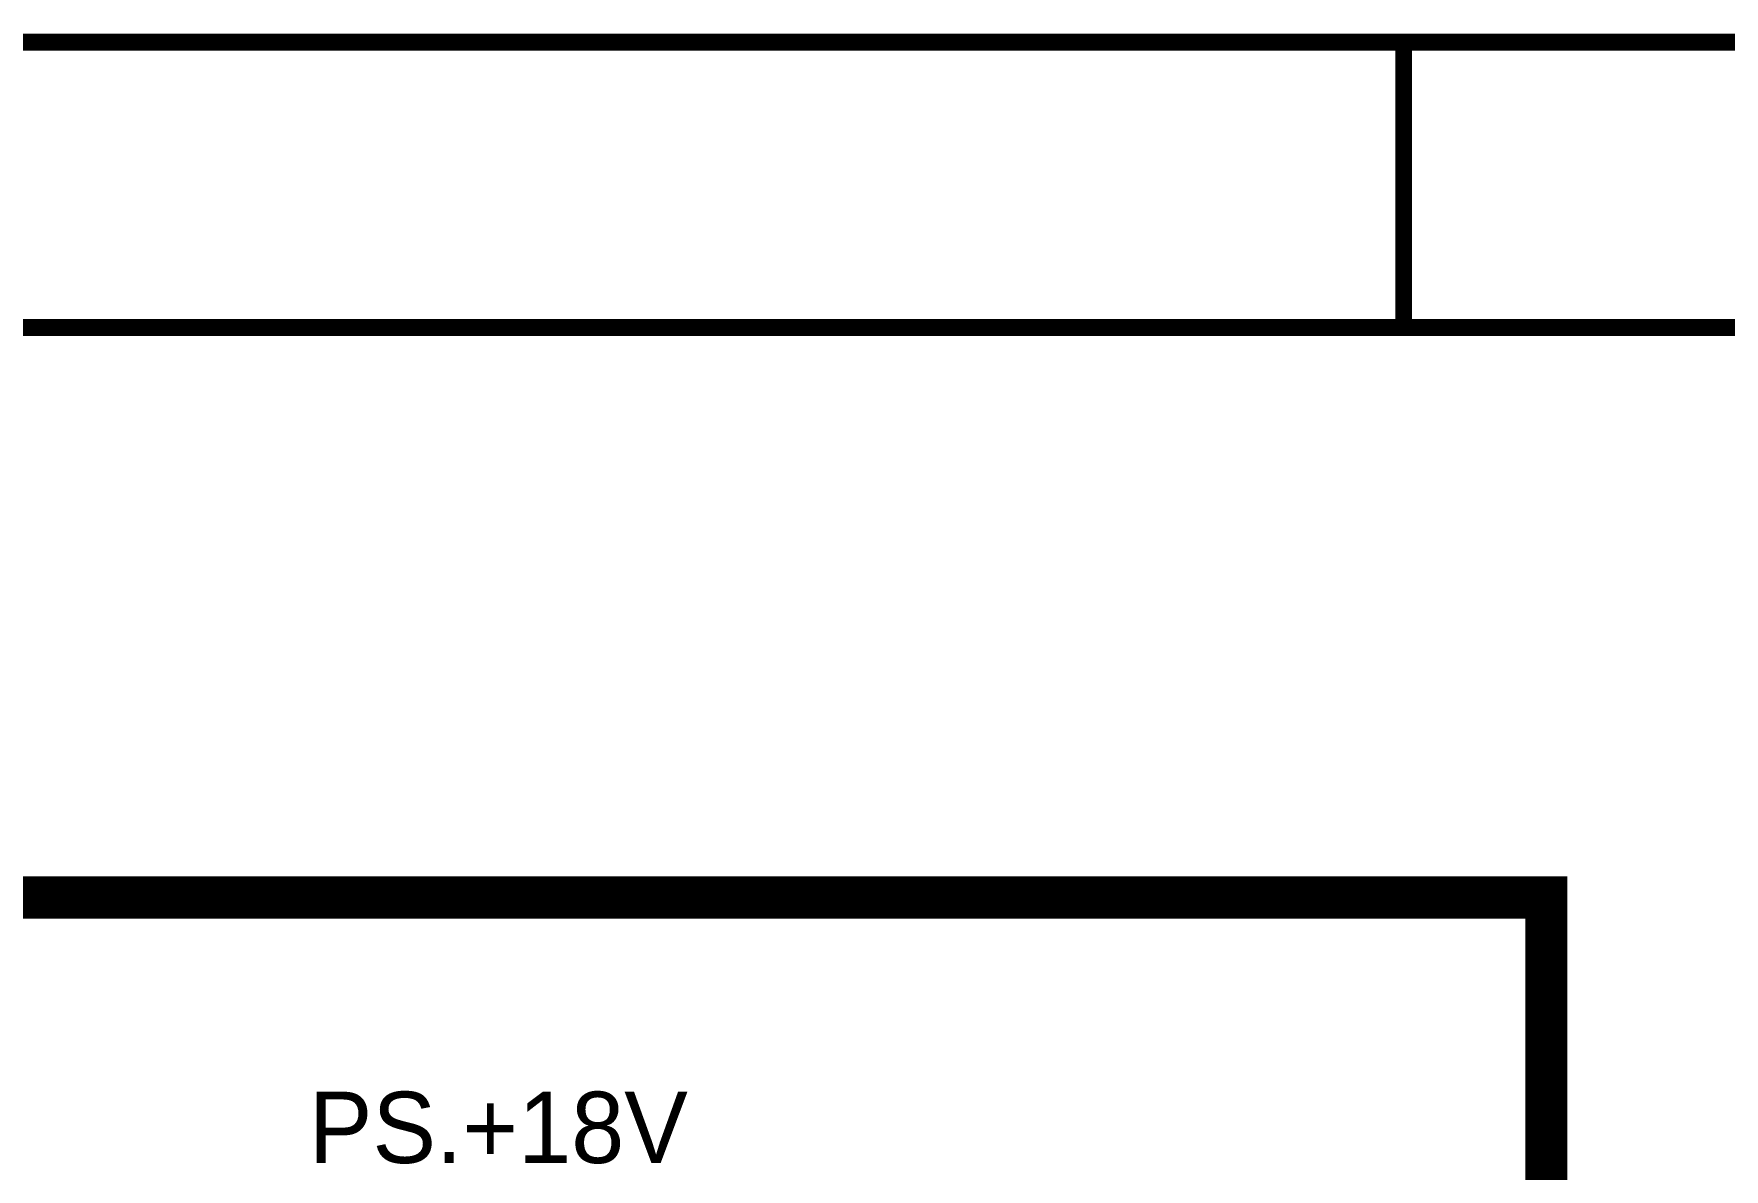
# Model space of a CAD drawing. Header units: inches. Extents: x 0 to 11, y 0 to 8.5.
# Drawn here: x 4.539 to 5.725, y 7.709 to 8.506 of the extents above; entities that cross this region are included whole.
import ezdxf

# ---------------------------------------------------------------- set-up
doc = ezdxf.new("R2010")
doc.units = ezdxf.units.IN
doc.header["$MEASUREMENT"] = 0
doc.layers.add('Sheet', color=255, linetype='Continuous')

msp = doc.modelspace()

# ---------------------------------------------------------------- linework, layer by layer
at = {"layer": 'Sheet'}
for points, const_width in [([(0.0013, 8.5), (10.9991, 8.5), (10.9991, 0), (0.0013, 0), (0.0013, 8.5)], 0.0118), ([(0.0013, 8.5), (0.0013, 0), (10.9991, 0), (10.9991, 8.5), (0.0013, 8.5), (0.0013, 8.5)], 0.0039), ([(0.201, 8.2998), (10.799, 8.2998), (10.799, 0.1997), (0.201, 0.1997), (0.201, 8.2998)], 0.0118), ([(0.201, 8.2998), (0.201, 0.1997), (10.799, 0.1997), (10.799, 8.2998), (0.201, 8.2998), (0.201, 8.2998)], 0.0039), ([(0.6013, 7.8999), (5.6001, 7.8999), (5.6001, 6.2999), (0.6013, 6.2999), (0.6013, 7.8999)], 0.0295)]:
    msp.add_lwpolyline(points, close=True, dxfattribs=dict(at, const_width=const_width))
at = {"layer": 'Sheet', "const_width": 0.0118}
msp.add_lwpolyline([(5.5, 8.5), (5.5, 8.2998)], dxfattribs=at)

# ---------------------------------------------------------------- texts
at = {"layer": 'Sheet'}
msp.add_text('PS.+18V', height=0.05004, dxfattribs=at).set_placement((4.7316, 7.7136))

doc.saveas('drawing.dxf')
